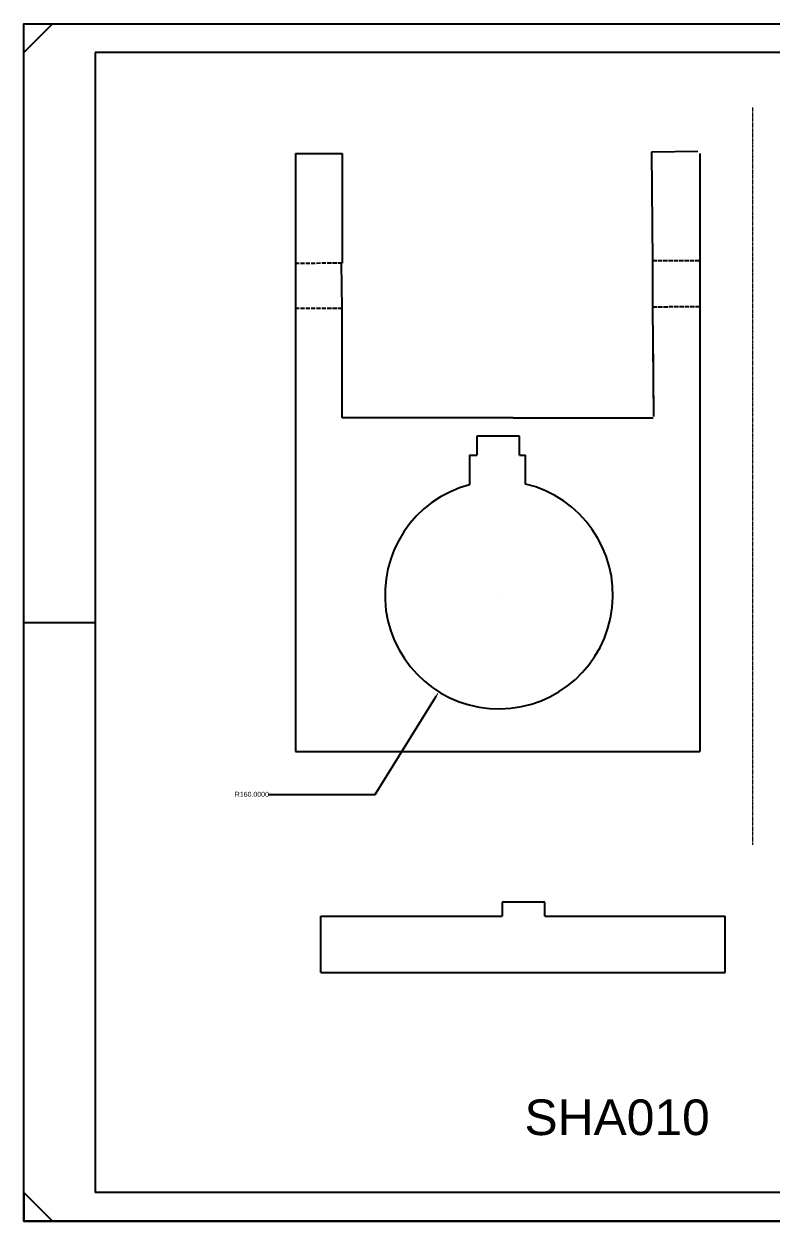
# Model space of a CAD drawing. Header units: inches. Extents: x 6036 to 12138, y -290 to 1789.
# Drawn here: x 7921 to 8969, y 75 to 1755 of the extents above; entities that cross this region are included whole.
import ezdxf

# ---------------------------------------------------------------- set-up
doc = ezdxf.new("R2010")
doc.units = ezdxf.units.IN
doc.header["$MEASUREMENT"] = 0
doc.linetypes.add('AM_ISO02W050', pattern=[7.5, 6, -1.5])
doc.linetypes.add('CENTER', pattern=[2, 1.25, -0.25, 0.25, -0.25])
doc.layers.add('AM_7', color=4, linetype='CENTER', lineweight=15)
doc.styles.get("Standard").update_dxf_attribs({"font": 'arial.ttf'})
doc.dimstyles.new('Annotative', dxfattribs={"dimscale": 0, "dimtxt": 7, "dimasz": 10, "dimexe": 0.18, "dimexo": 0.0625, "dimgap": 0.09, "dimtad": 0, "dimtih": 1, "dimtoh": 1, "dimdec": 4, "dimzin": 0, "dimdsep": 46, "dimtxsty": 'Standard', "dimcen": 0.09, "dimadec": 0, "dimazin": 0, "dimtfac": 1, "dimtdec": 4, "dimtofl": 0, "dimtmove": 0, "dimatfit": 3, "dimfxl": 1, "dimtolj": 1, "dimtzin": 0, "dimarcsym": 0})

# ---------------------------------------------------------------- blocks, each defined once
blk = doc.blocks.new('*D87')
at = {"color": 0, "lineweight": -2, "transparency": 16777216}
for p, q in [((8587.3, 953.7), (8587.5, 953.7)), ((8587.4, 953.6), (8587.4, 953.8)), ((8413.8, 673.8), (8497.8, 809.3)), ((8264, 673.8), (8413.8, 673.8))]:
    blk.add_line(p, q, dxfattribs=at)
at = {"color": 0, "transparency": 16777216}
blk.add_solid([(8496.4, 810.1), (8499.2, 808.4), (8503.1, 817.7)], dxfattribs=at)
at = {"layer": 'Defpoints', "color": 0, "transparency": 16777216}
for p in [(8587.4, 953.7), (8503.1, 817.7)]:
    blk.add_point(p, dxfattribs=at)
at = {"color": 0, "transparency": 16777216, "insert": (8240.6, 673.8), "char_height": 7, "attachment_point": 5}
blk.add_mtext('\\A1;R160.0000', dxfattribs=at)

msp = doc.modelspace()

# ---------------------------------------------------------------- linework, layer by layer
for p, q in [((7920.67697, 1714.95617), (7960.67697, 1754.95617)), ((8301.69862, 1573.03401), (8301.69862, 733.73129)), ((8301.69862, 1573.03401), (8367.18093, 1573.03401)), ((8367.18093, 1573.03401), (8367.18093, 1419.28415)), ((8866.85399, 1575.86059), (8801.37496, 1575.20559)), ((8801.37496, 1575.20559), (8802.91285, 1421.46343)), ((8869.212, 1573.03401), (8869.212, 733.73129)), ((8301.69862, 1418.71279), (8301.69862, 1354.92055)), ((8367.18093, 1355.78415), (8366.62692, 1419.27932)), ((8803.54802, 1357.9666), (8803.46689, 1421.46413)), ((8367.18093, 1202.03429), (8367.18093, 1355.78415)), ((8805.08591, 1204.22443), (8803.54802, 1357.9666)), ((8367.18093, 1202.03429), (8367.18093, 1319.4968)), ((8805.08591, 1204.22443), (8803.91098, 1321.68107)), ((8607.28275, 1202.03429), (8367.18093, 1202.03429)), ((8607.28275, 1202.04505), (8720.78539, 1202.10101)), ((8607.28275, 1202.03429), (8803.72968, 1202.03429)), ((8586.26629, 1176.56316), (8556.26629, 1176.56316)), ((8556.26629, 1176.56316), (8556.26629, 1149.78744)), ((8616.26629, 1176.56316), (8586.26629, 1176.56316)), ((8616.26629, 1149.78744), (8616.26629, 1176.56316)), ((8546.16595, 1149.78744), (8546.16595, 1108.33187)), ((8546.16595, 1149.78744), (8556.26629, 1149.78744)), ((8616.26629, 1149.78744), (8624.74473, 1149.78744)), ((8624.74473, 1109.30743), (8624.74473, 1149.78744)), ((7920.67697, 914.95617), (8020.67697, 914.95617)), ((8301.69862, 733.73129), (8869.212, 733.73129)), ((8621.88908, 522.62623), (8591.88908, 522.62623)), ((8591.88908, 522.62623), (8591.88908, 503.0489)), ((8651.88908, 522.62623), (8621.88908, 522.62623)), ((8651.88908, 503.0489), (8651.88908, 522.62623)), ((8337.32141, 503.0489), (8591.88908, 503.0489)), ((8337.32141, 423.85051), (8337.32141, 503.0489)), ((8651.88908, 503.0489), (8904.83478, 503.0489)), ((8904.83478, 423.85051), (8904.83478, 503.0489)), ((8337.32141, 423.85051), (8904.83478, 423.85051)), ((7920.67697, 114.95617), (7960.67697, 74.95617))]:
    msp.add_line(p, q)
at = {"linetype": 'AM_ISO02W050'}
for p, q in [((8367.18093, 1419.28415), (8301.69862, 1418.71279)), ((8802.89662, 1423.08592), (8868.38137, 1423.16958)), ((8367.18093, 1355.78415), (8301.69862, 1355.78415)), ((8803.54802, 1357.9666), (8869.02705, 1358.62159))]:
    msp.add_line(p, q, dxfattribs=at)
msp.add_lwpolyline([(7920.67697, 1754.95617), (10296.67697, 1754.95617), (10296.67697, 74.95617), (7920.67697, 74.95617)], close=True)
for points in [[(8020.67697, 74.95617), (7920.67697, 74.95617), (7920.67697, 1754.95617), (8020.67697, 1754.95617)], [(7920.67697, 1714.95617), (7920.67697, 1754.95617), (10296.67697, 1754.95617), (10296.67697, 1714.95617)], [(8020.67697, 1714.95617), (8020.67697, 114.95617)], [(10256.67697, 1714.95617), (8020.67697, 1714.95617)], [(7920.67697, 114.95617), (7920.67697, 74.95617), (10296.67697, 74.95617), (10296.67697, 114.95617)], [(10256.67697, 114.95617), (8020.67697, 114.95617)]]:
    msp.add_lwpolyline(points)
msp.add_arc((8587.38076, 953.73129), 160, 104.92726142, 76.49532059)
at = {"layer": 'AM_7'}
msp.add_line((8943.30394, 1637.75906), (8943.30394, 602.76303), dxfattribs=at)

# ---------------------------------------------------------------- texts
at = {"insert": (8623.25003, 245.61619), "char_height": 50, "attachment_point": 1}
msp.add_mtext_dynamic_manual_height_columns('SHA010', width=426.5058291, gutter_width=1, heights=[0], dxfattribs=at)

# ---------------------------------------------------------------- dimensions: what is measured, and where the dimension line sits
dim = msp.add_radius_dim(center=(8587.38076, 953.73129), mpoint=(8503.06671, 817.74916), dimstyle='Annotative')
dim.commit()
dim.dimension.update_dxf_attribs({"geometry": '*D87', "text_midpoint": (8240.572, 673.84504), "dimtype": 164})

doc.saveas('drawing.dxf')
